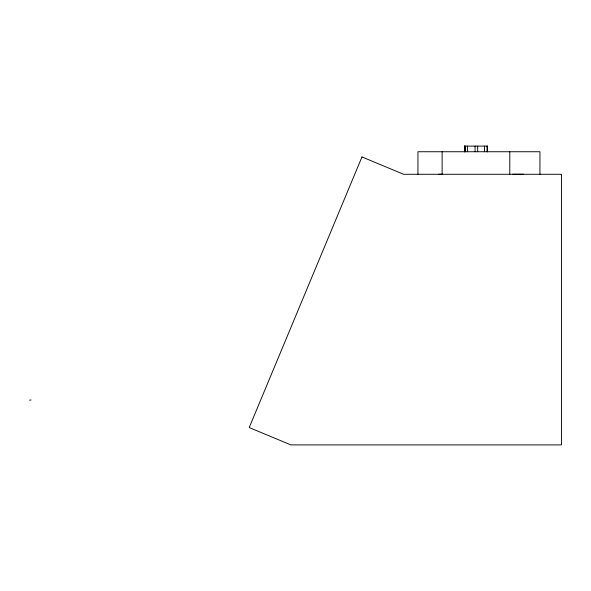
<?xml version="1.0" encoding="UTF-8"?>
<svg xmlns="http://www.w3.org/2000/svg" width="591" height="591" viewBox="0 0 591 591"><rect width="100%" height="100%" fill="white"/><g stroke="black" fill="none" stroke-linecap="round" stroke-linejoin="round"><path stroke-width="0.89" d="M29.55 400.173L31.057 399.974M464.526 146.103L487.472 146.103L487.449 151.739M438.662 174.234L442.689 174.234M512.685 174.234L523.766 174.234M539.945 174.286L539.945 151.739L417.94 151.739L417.94 174.286M509.789 151.739L509.789 174.286M487.376 146.103L487.376 151.739M487.073 146.103L487.073 151.739M484.457 146.103L484.457 151.739M477.668 146.103L477.668 151.739M475.068 146.103L475.068 151.739M467.518 146.103L467.518 151.739M465.294 146.103L465.294 151.739M464.74 146.103L464.74 151.739M464.622 146.103L464.622 151.739M442.134 151.739L442.134 174.286M361.965 156.94L249.21 427.552L290.838 444.897L561.45 444.897L561.45 174.286L403.594 174.286L361.965 156.94M464.903 151.739L464.903 146.103L464.866 151.739"/></g></svg>
